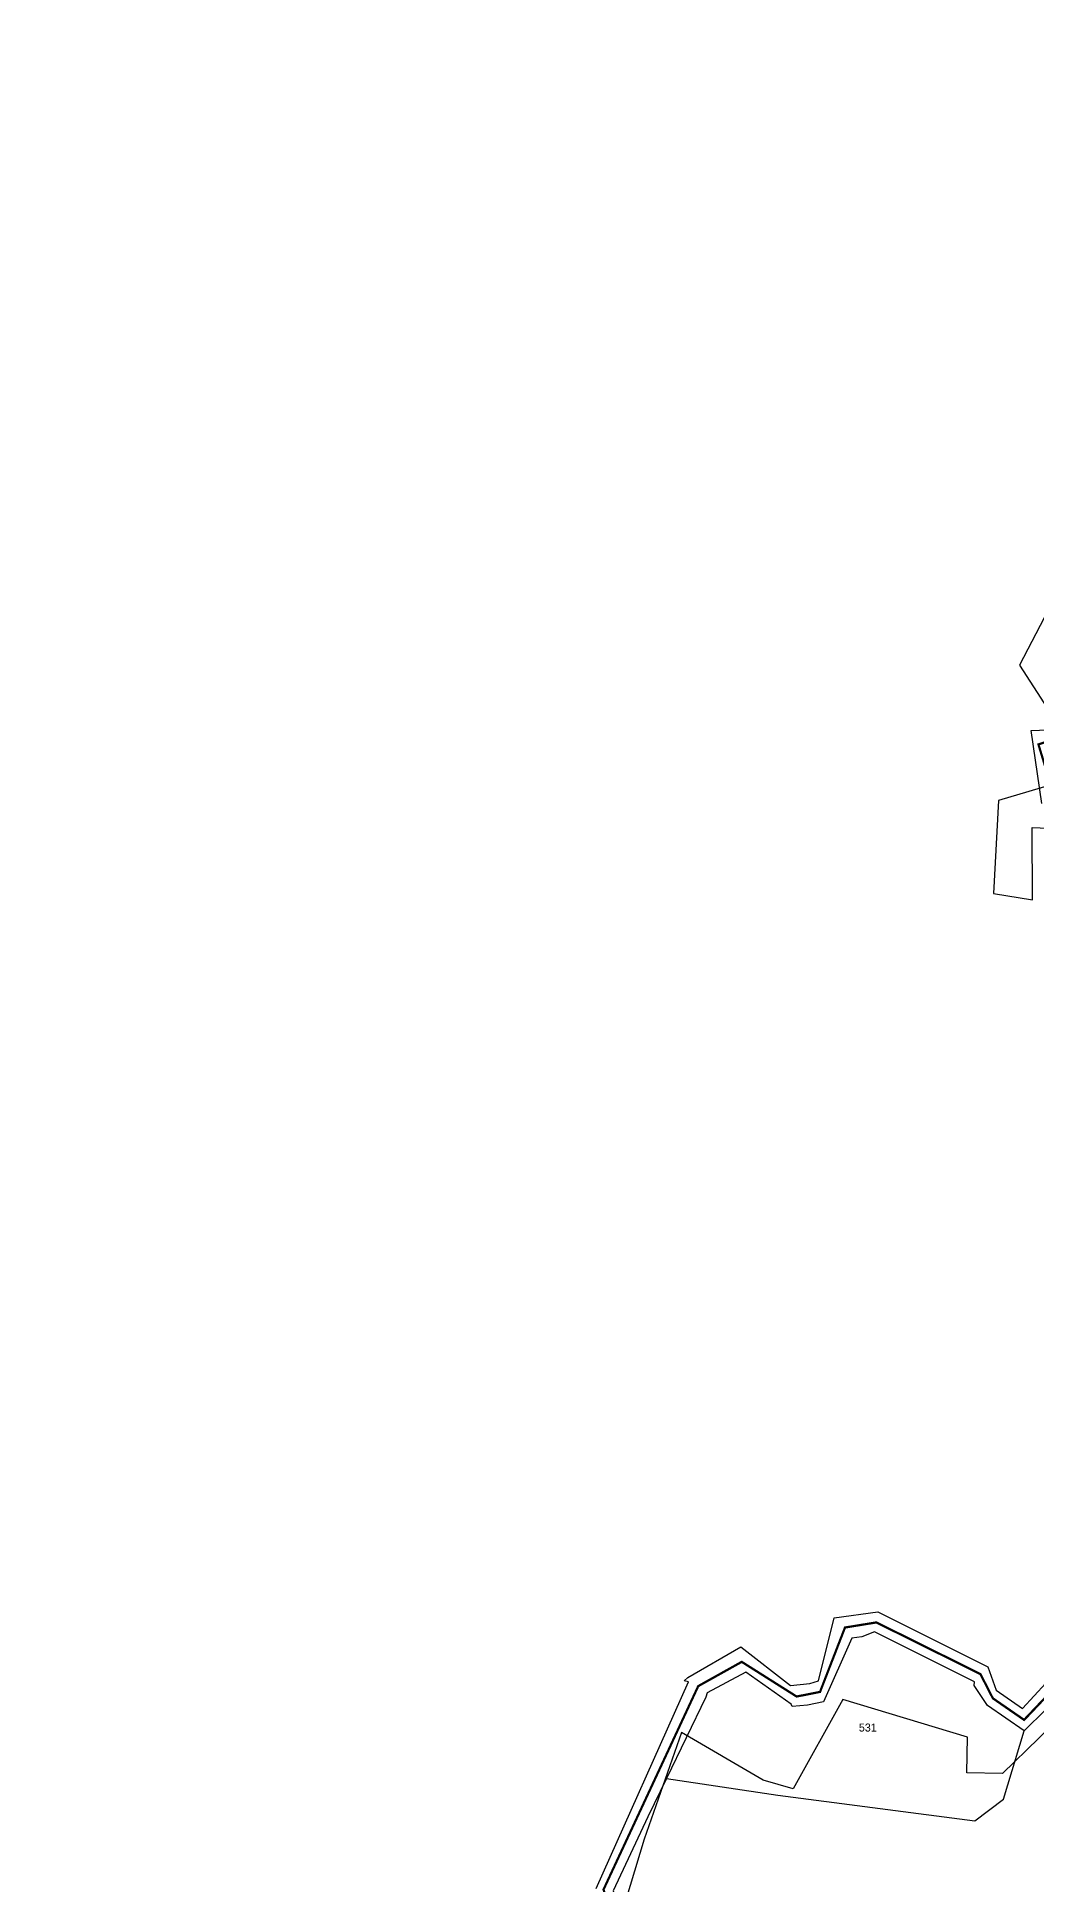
# Model space of a CAD drawing. Header units: metres. Extents: x 258134 to 260888, y 2202809 to 2205299.
# Drawn here: x 258163 to 258610, y 2203381 to 2204207 of the extents above; entities that cross this region are included whole.
import ezdxf

# ---------------------------------------------------------------- set-up
doc = ezdxf.new("R2010")
doc.units = ezdxf.units.M
doc.header["$MEASUREMENT"] = 0
doc.linetypes.add('DASHDOT', pattern=[1, 0.5, -0.25, 0, -0.25])
for name, color, linetype in [('POLY_PARCEL', 6, 'Continuous'), ('POLY_WATER', 4, 'Continuous'), ('TEXT_PARCEL', 7, 'Continuous'), ('V_BOUND_STREAM_LINE', 7, 'DASHDOT'), ('VILLAGE BOUNDRY', 1, 'Continuous')]:
    doc.layers.add(name, color=color, linetype=linetype)
doc.styles.add('TEXT_MAP', font='KRDEV050.TTF', dxfattribs={"height": 1.8})

# ---------------------------------------------------------------- blocks, each defined once
blk = doc.blocks.new('3625')
at = {"layer": 'POLY_PARCEL'}
blk.add_lwpolyline([(261042.26, 2206002.27), (261067.29, 2205998.49), (261111.65, 2205992.61), (261118.09, 2205997.5), (261122.74, 2206012.84)], dxfattribs=at)
at = {"layer": 'POLY_WATER'}
for points in [[(261026.41, 2205977.61), (261047.24, 2206024), (261046.31, 2206024.23), (261047.11, 2206025.03), (261059.07, 2206031.87), (261070.22, 2206023.12), (261074.56, 2206023.57), (261076.52, 2206024.19), (261080.09, 2206038.34), (261089.92, 2206039.66), (261114.61, 2206027.23), (261116.5, 2206022.01), (261122.38, 2206017.9), (261130.32, 2206026.43)], [(261127.17, 2206221.47), (261124.83, 2206237.85), (261130.55, 2206238.11)], [(261122.74, 2206012.84), (261114.51, 2206018.59), (261111.55, 2206023.1), (261111.58, 2206023.87), (261089.15, 2206035.18), (261086.32, 2206034.06), (261084.01, 2206033.8), (261077.61, 2206019.46), (261074.05, 2206018.72), (261070.54, 2206018.43), (261070.32, 2206018.98), (261060.19, 2206026.19), (261051.48, 2206021.58), (261051.19, 2206020.58), (261042.26, 2206002.27)], [(261132.54, 2206022.43), (261122.74, 2206012.84)], [(261042.26, 2206002.27), (261038.05, 2205993.68), (261030.21, 2205977.04), (261031.78, 2205972.39)]]:
    blk.add_lwpolyline(points, dxfattribs=at)
at = {"layer": 'V_BOUND_STREAM_LINE', "ltscale": 10, "const_width": 0.5, "flags": 128}
blk.add_lwpolyline([(260900.66, 2205907.79), (260958.75, 2205923.59), (260980.21, 2205931.94), (261007.61, 2205931.52), (261015.37, 2205913.27), (261024.74, 2205911.1), (261059.86, 2205926.77), (261051.86, 2205941.24), (261036.18, 2205951.23), (261028.04, 2205977.34), (261049.45, 2206023.06), (261059.25, 2206028.5), (261071.58, 2206020.67), (261076.85, 2206021.7), (261082.5, 2206036.17), (261089.56, 2206037.3), (261112.95, 2206025.63), (261115.73, 2206020.17), (261122.75, 2206015.3), (261131.74, 2206024.73), (261136.77, 2206035.3), (261139.41, 2206063.69), (261146.38, 2206063.54), (261168.31, 2206076.69), (261174.38, 2206089.28), (261173.16, 2206114.35), (261176.17, 2206121.48), (261162.47, 2206144.67), (261156.73, 2206159.04), (261160.36, 2206162.92), (261178.15, 2206172.47), (261169.86, 2206194.53), (261169.11, 2206202.65), (261166.9, 2206213.12), (261162.9, 2206222.15), (261152.82, 2206220.74), (261146.7, 2206228.62), (261140.49, 2206227.25), (261139.5, 2206222.64), (261129.85, 2206223.51), (261126.46, 2206234.73), (261140.16, 2206239.29), (261143.74, 2206241.98), (261133.85, 2206274.04), (261142.61, 2206286.29), (261145.43, 2206309.86), (261156.97, 2206321.45), (261167.84, 2206337.61), (261198.39, 2206357.18), (261207.19, 2206367.84), (261207.66, 2206376.89), (261210.63, 2206379.67), (261211, 2206383.24), (261215.24, 2206387.78), (261212.93, 2206393.29), (261214.8, 2206393.43)], dxfattribs=at)
at = {"layer": 'TEXT_PARCEL', "style": 'TEXT_MAP'}
blk.add_text('531', height=1.8, dxfattribs=at).set_placement((261085.57, 2206012.76))

msp = doc.modelspace()

# ---------------------------------------------------------------- linework, layer by layer
at = {"layer": 'VILLAGE BOUNDRY'}
for points in [[(258619.5, 2203957.76), (258603.03, 2203926), (258634.3, 2203877.53), (258593.64, 2203865.51), (258591.35, 2203823.9), (258608.83, 2203820.99), (258608.67, 2203853.38), (258634.12, 2203852.33)], [(258627.95, 2203461.64), (258595.46, 2203430.12), (258579.48, 2203430.37), (258579.73, 2203446.39), (258523.96, 2203463.23), (258501.76, 2203423.22), (258488.32, 2203427.05), (258451.76, 2203448.35), (258435.03, 2203400.61), (258418.17, 2203344.86)]]:
    msp.add_lwpolyline(points, dxfattribs=at)

# ---------------------------------------------------------------- block references
at = {"xscale": 1.989306427057022, "yscale": 1.989306427057022, "zscale": 1.989306427057022, "rotation": 0.1267896847660621}
msp.add_blockref('3625', (-251135.67, -2186125.12), dxfattribs=at)

doc.saveas('drawing.dxf')
